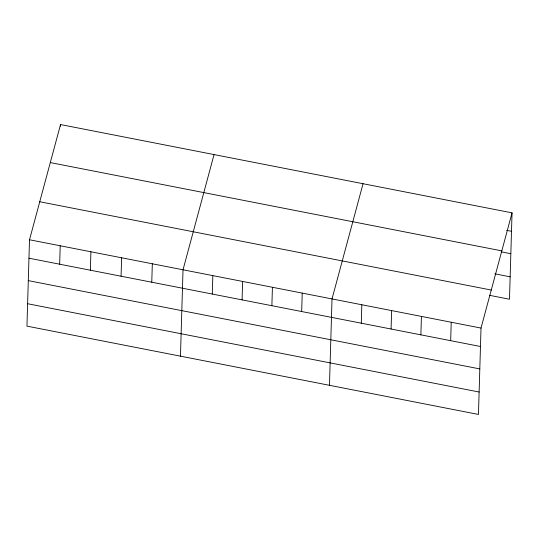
<?xml version="1.0" encoding="UTF-8"?>
<svg xmlns="http://www.w3.org/2000/svg" width="539" height="539" viewBox="0 0 539 539"><rect width="100%" height="100%" fill="white"/><g stroke="black" fill="none" stroke-linecap="round" stroke-linejoin="round"><path stroke-width="0.81" d="M29.51 239.767L26.95 326.142L478.457 414.444L481.024 328.069L512.05 212.858L60.543 124.556L29.51 239.767L481.024 328.069M60.489 126.234L60.543 124.556M59.667 264.204L60.213 245.771M90.37 270.214L90.916 251.78M121.073 276.217L121.619 257.783M151.776 282.22L152.321 263.787M180.464 356.164L183.024 269.79L214.05 154.578M212.278 294.051L212.824 275.618M242.078 299.879L242.624 281.446M271.878 305.707L272.424 287.274M301.678 311.535L302.224 293.101M329.464 385.304L332.024 298.929L363.05 183.718M361.278 323.191L361.824 304.757M391.078 329.019L391.624 310.585M420.878 334.847L421.424 316.413M450.678 340.675L451.224 322.241M512.05 212.858L509.49 299.233L489.351 295.291M506.673 230.342L511.504 231.292M50.302 162.576L501.809 250.878M501.176 251.821L510.837 253.707M494.849 273.819L510.15 276.81M39.751 201.748L491.265 290.049M28.965 258.201L480.478 346.503M28.304 280.624L479.811 368.919M27.617 303.726L479.124 392.021"/></g></svg>
